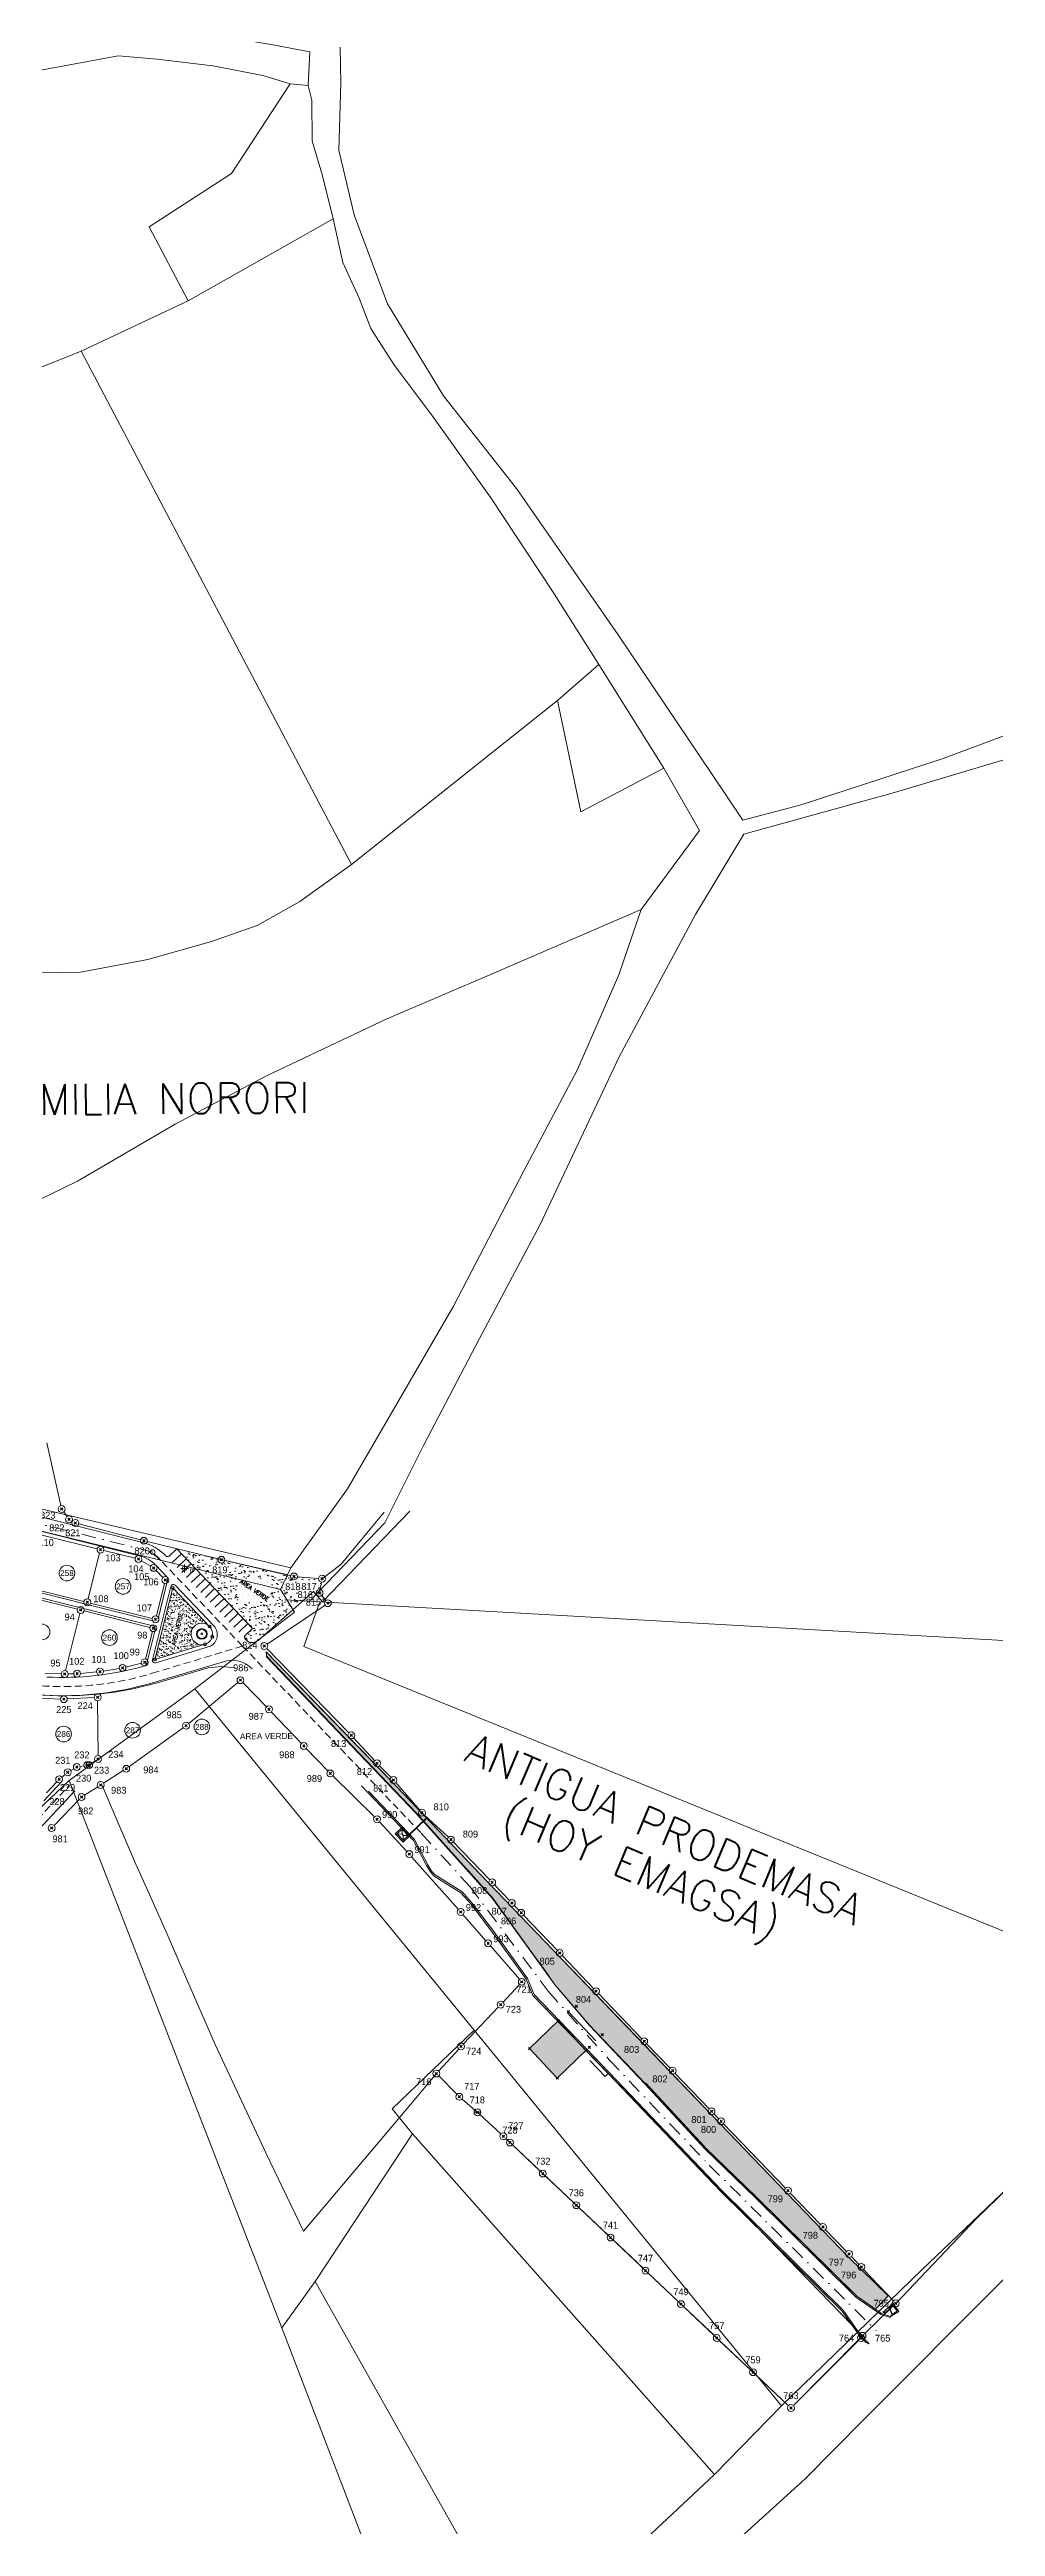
# Model space of a CAD drawing. Header units: millimetres. Extents: x 1956 to 636788, y 2654 to 1331964.
# Drawn here: x 626024 to 626437, y 1329918 to 1331000 of the extents above; entities that cross this region are included whole.
import ezdxf
from ezdxf.enums import TextEntityAlignment as Align

# ---------------------------------------------------------------- set-up
doc = ezdxf.new("R2010")
doc.units = ezdxf.units.MM
doc.header["$PDMODE"] = 35
doc.header["$PDSIZE"] = 0.5
doc.linetypes.add('DASHDOT2', pattern=[12.7, 6.35, -3.175, 0, -3.175])
doc.linetypes.add('HIDDEN2', pattern=[4.7625, 3.175, -1.5875])
for name, color, linetype in [('2', 7, 'Continuous'), ('3', 7, 'Continuous'), ('Circulo', 2, 'Continuous'), ('CVL_CUADCON_TIT', 1, 'Continuous'), ('Polígono', 2, 'Continuous'), ('textos_terrenos colindantes', 4, 'Continuous')]:
    doc.layers.add(name, color=color, linetype=linetype)
for name, color, linetype, lineweight in [('20. poligonos', 201, 'Continuous', 0), ('24. numeros lotes', 10, 'Continuous', 0), ('26. edificios', 220, 'Continuous', 0), ('30. postes de luz', 1, 'Continuous', 0), ('33. areas verdes', 72, 'Continuous', 0), ('36. centro calle', 253, 'DASHDOT2', 0), ('37. numeros calle', 111, 'Continuous', 0), ('38. polilinea lotes', 31, 'Continuous', 0), ('6. calles', 1, 'Continuous', 0), ('Cotas', 7, 'Continuous', 0), ('NIVEL DE TERRAZA', 8, 'HIDDEN2', 0), ('Point', 5, 'Continuous', 100)]:
    doc.layers.add(name, color=color, linetype=linetype, lineweight=lineweight)
doc.styles.add('ARIAL', font='arial.ttf', dxfattribs={"width": 0.8, "height": 0.039688})
doc.styles.add('ROMANS', font='ROMANS', dxfattribs={"height": 0.2})
doc.styles.get("Standard").update_dxf_attribs({"font": 'TCCM____.TTF'})
doc.styles.add('style1', font='romans.shx')

msp = doc.modelspace()

# ---------------------------------------------------------------- hatches: boundary and pattern name
at = {"lineweight": 0}
h = msp.add_hatch(color=7, dxfattribs=at)
h.dxf.hatch_style = 1
h.paths.add_polyline_path([(626258.352, 1330125.945), (626257.504, 1330126.852), (626246.149, 1330138.66), (626233.809, 1330126.772), (626245.85, 1330113.901)])
at = {"layer": '33. areas verdes', "lineweight": 0}
h = msp.add_hatch(dxfattribs=at)
h.set_pattern_fill('AR-SAND', color=1, scale=2.000003, angle=0.431669, style=0)
h.set_pattern_definition([(37.93167, (623185.346, 1328791.9748), (-0.1550166, 3.852594), [0, -3.040004, 0, -3.4000045, 0, -3.2500043]), (7.93167, (623185.346, 1328791.975), (3.496934, 5.670806), [0, -1.6400022, 0, -2.7400036, 0, -1.0500014]), (327.93167, (623182.886, 1328791.9563), (6.22803, 0.0582416), [0, -1.0000013, 0, -3.6000048, 0, -4.7000062]), (317.93167, (623182.886, 1328791.9563), (5.998866, 1.8006), [0, -0.5000007, 0, -2.360003, 0, -2.7000036])])
edge = h.paths.add_edge_path()
edge.add_line((626144.339, 1330322.928), (626142.028, 1330325.789))
edge.add_line((626142.028, 1330325.789), (626143.13, 1330331.961))
edge.add_line((626143.13, 1330331.961), (626130.821, 1330332.961))
edge.add_line((626130.821, 1330332.961), (626092.807, 1330341.799))
edge.add_arc((626091.833, 1330342.024), 1, 180.431669, 346.973492, ccw=False)
edge.add_arc((626091.833, 1330342.024), 1, 166.302253, 180.431669, ccw=False)
edge.add_line((626090.861, 1330342.261), (626079.6, 1330344.993))
edge.add_line((626079.6, 1330344.993), (626112.757, 1330310.286))
edge.add_line((626112.757, 1330310.286), (626109.503, 1330307.177))
edge.add_arc((626110.194, 1330306.454), 1, 133.691033, 223.691033)
edge.add_line((626109.471, 1330305.763), (626110.684, 1330304.494))
edge.add_arc((626112.518, 1330308.863), 4.739, 247.230118, 305.185006)
edge.add_line((626115.249, 1330304.99), (626138.629, 1330325.767))
edge.add_line((626138.629, 1330325.767), (626139.353, 1330326.411))
edge.add_line((626139.353, 1330326.411), (626143.348, 1330321.897))
edge.add_line((626143.348, 1330321.897), (626144.339, 1330322.928))
h.paths.add_polyline_path([(626106.504, 1330330.092), (626120.848, 1330320.319), (626122.369, 1330322.551), (626108.024, 1330332.323)], flags=16)
h = msp.add_hatch(dxfattribs=at)
h.set_pattern_fill('AR-SAND', color=1, scale=1.000001, angle=0.431669, style=0)
h.set_pattern_definition([(37.93167, (623185.346, 1328791.9748), (-0.0775083, 1.92629704), [0, -1.520002, 0, -1.70000225, 0, -1.62500215]), (7.93167, (623185.346, 1328791.9748), (1.7484668, 2.8354032), [0, -0.8200011, 0, -1.3700018, 0, -0.5250007]), (327.93167, (623184.116, 1328791.9656), (3.114015, 0.0291208), [0, -0.5000007, 0, -1.8000024, 0, -2.3500031]), (317.93167, (623184.116, 1328791.9656), (2.9994329, 0.9003), [0, -0.2500003, 0, -1.18000156, 0, -1.3500018])])
h.paths.add_polyline_path([(626093.994, 1330311.106), (626077.902, 1330327.951), (626070.114, 1330296.757), (626091.942, 1330303.326, -1.78670453)])
h.paths.add_polyline_path([(626076.782, 1330302.836), (626080.803, 1330319.721), (626083.43, 1330319.096), (626079.409, 1330302.211)], flags=24)
h = msp.add_hatch(dxfattribs=at)
h.set_pattern_fill('AR-SAND', color=1, scale=0.900001, angle=0.431669, style=0)
h.set_pattern_definition([(37.93167, (623185.346, 1328791.9748), (-0.0697575, 1.73366734), [0, -1.3680018, 0, -1.530002, 0, -1.46250193]), (7.93167, (623185.346, 1328791.9748), (1.5736201, 2.5518628), [0, -0.738001, 0, -1.23300163, 0, -0.4725006]), (327.93167, (623184.239, 1328791.9665), (2.80261347, 0.0262087), [0, -0.4500006, 0, -1.62000214, 0, -2.1150028]), (317.93167, (623184.239, 1328791.9665), (2.6994896, 0.81027), [0, -0.2250003, 0, -1.0620014, 0, -1.2150016])])
h.paths.add_polyline_path([(626384.909, 1330012.895), (626390.436, 1330018.761), (626373.16, 1330035.708), (626342.585, 1330067.466), (626313.772, 1330097.394), (626284.082, 1330128.233), (626244.043, 1330169.821), (626212.275, 1330202.822), (626175.894, 1330240.885), (626143.953, 1330273.948), (626118.695, 1330300.02), (626118.818, 1330298.085), (626133.247, 1330283.015), (626162.054, 1330252.929), (626180.462, 1330233.704), (626184.389, 1330229.603), (626204.958, 1330206.668), (626205.272, 1330206.318), (626207.058, 1330204.326), (626210.554, 1330200.429), (626216.047, 1330194.304), (626217.098, 1330193.131), (626217.764, 1330192.389), (626219.52, 1330189.948), (626235.109, 1330168.273), (626239.216, 1330162.563), (626242.141, 1330158.496), (626242.907, 1330157.431), (626243.269, 1330156.927), (626243.721, 1330156.3), (626244.267, 1330155.54), (626245.03, 1330154.479), (626249.687, 1330149.047), (626260.01, 1330137.006), (626274.887, 1330121.327), (626276.056, 1330120.095), (626279.748, 1330116.204), (626284.224, 1330111.487), (626284.552, 1330111.707), (626293.542, 1330101.977), (626302.501, 1330092.281), (626308.398, 1330085.9), (626310.81, 1330083.29), (626319.716, 1330074.686), (626326.118, 1330068.499), (626334.132, 1330060.726), (626343.912, 1330051.064), (626359.786, 1330035.381), (626372.138, 1330023.178), (626376.699, 1330018.672)])

# ---------------------------------------------------------------- linework, layer by layer
at = {"color": 1, "lineweight": 0}
for points, elevation in [([(626018.999, 1330281.314), (626028.534, 1330280.785), (626037.494, 1330280.93), (626045.07, 1330281.509), (626052.641, 1330282.448), (626060.586, 1330283.876), (626071.268, 1330286.557), (626093.348, 1330293.021), (626099.164, 1330293.694), (626105.142, 1330293.115)], 148.366), ([(626262.662, 1330130.163), (626250.766, 1330142.844)], 128.209)]:
    msp.add_lwpolyline(points, dxfattribs=dict(at, elevation=elevation))
msp.add_lwpolyline([(626393.777, 1330015.502), (626429.2, 1330052.734), (626523.085, 1330143.605)], dxfattribs=at)
at = {"color": 1, "lineweight": 0, "elevation": 128.269}
msp.add_lwpolyline([(626245.85, 1330113.901), (626258.352, 1330125.945), (626246.311, 1330138.816), (626233.809, 1330126.772)], close=True, dxfattribs=at)
at = {"layer": '2', "color": 1, "lineweight": 0}
for p, q in [((626137.072, 1330984.065), (626137.85, 1330998.806)), ((626137.072, 1330984.065), (626129.197, 1330984.837)), ((626156.018, 1330643.96), (626037.866, 1330868.034)), ((626264.086, 1330731.258), (626246.031, 1330715.522)), ((626292.492, 1330685.979), (626264.086, 1330731.258)), ((626246.031, 1330715.522), (626156.018, 1330643.96)), ((626124.942, 1330327.302), (625779.262, 1330411.618)), ((626129.525, 1330336.701), (626124.942, 1330327.302)), ((626124.942, 1330327.302), (626131.029, 1330317.382)), ((626131.029, 1330317.382), (626087.551, 1330283.886)), ((626448.587, 1330304.524), (626126.791, 1330322.768)), ((626087.551, 1330283.886), (626032.632, 1330243.798)), ((626209.594, 1330134.788), (626087.551, 1330283.886)), ((626032.632, 1330243.798), (626125.617, 1330004.758)), ((626209.594, 1330134.788), (626343.816, 1329970.677)), ((626140.12, 1330025.074), (626182.616, 1330089.579)), ((626314.569, 1329940.722), (626182.616, 1330089.579)), ((626125.617, 1330004.758), (626140.12, 1330025.074)), ((626140.12, 1330025.074), (626232.17, 1329861.526)), ((626379.885, 1329964.785), (626441.178, 1330026.216)), ((626125.617, 1330004.758), (626194.278, 1329825.99)), ((626314.569, 1329940.722), (626343.816, 1329970.677)), ((626354.198, 1329938.892), (626379.885, 1329964.785)), ((626259.129, 1329888.942), (626314.569, 1329940.722)), ((626322.921, 1329910.465), (626354.198, 1329938.892))]:
    msp.add_line(p, q, dxfattribs=at)
for points in [[(626137.85, 1330998.806), (626121.593, 1331001.877), (626085.015, 1331008.023), (626064.948, 1331011.353), (626029.889, 1331012.414), (625987.456, 1331006.876), (625940.446, 1330998.548), (625899.792, 1330994.279), (625848.468, 1330988.753), (625823.057, 1330983.447), (625793.063, 1330969.506), (625746.544, 1330944.402), (625706.892, 1330926.152), (625672.578, 1330911.708), (625629.62, 1330890.412), (625616.653, 1330881.278)], [(625706.616, 1330906.327), (625741.44, 1330923.058), (625814.386, 1330952.703), (626054.009, 1330997.133), (626071.029, 1330995.587), (626095.416, 1330992.76), (626117.26, 1330988.411), (626129.197, 1330984.837)], [(626151.062, 1331000.822), (626151.299, 1330985.063), (626150.506, 1330955.835), (626157.081, 1330927.613), (626171.775, 1330888.706), (626196.122, 1330848.516), (626228.091, 1330808.063), (626272.483, 1330744.21), (626313.576, 1330683.156), (626327.02, 1330663.314), (626352.433, 1330669.89), (626414.443, 1330690.145), (626467.816, 1330710.157)], [(626129.197, 1330984.837), (626103.496, 1330945.727), (626067.649, 1330922.389), (626084.636, 1330890.088)], [(626147.934, 1330925.846), (626143.381, 1330944.66), (626138.825, 1330959.916), (626138.59, 1330977.709), (626137.072, 1330984.065)], [(626264.086, 1330731.258), (626243.795, 1330763.308), (626216.908, 1330804.01), (626191.032, 1330840.135), (626174.795, 1330861.76), (626164.396, 1330878.04), (626159.329, 1330891.264), (626152.232, 1330906.777), (626147.934, 1330925.846)], [(626246.031, 1330715.522), (626256.142, 1330666.962), (626292.492, 1330685.979)], [(626446.849, 1330691.3), (626393.228, 1330675.355), (626327.408, 1330657.138), (626306.284, 1330622.089), (626272.936, 1330559.859), (626238.306, 1330486.449), (626211.832, 1330436.92), (626187.393, 1330390.183), (626170.589, 1330356.399), (626138.034, 1330322.636)], [(626282.519, 1330624.228), (626307.961, 1330658.763), (626292.492, 1330685.979)], [(626156.018, 1330643.96), (626133.39, 1330627.721), (626114.834, 1330617.324), (626094.757, 1330610.233), (626067.056, 1330602.389), (626037.579, 1330596.834), (626007.6, 1330596.364), (625996.166, 1330595.108)], [(626282.519, 1330624.228), (626217.45, 1330596.097), (626171.19, 1330576.331), (626118.574, 1330551.49), (626078.92, 1330530.444), (626036.212, 1330505.589), (625991.221, 1330483.788)], [(626129.525, 1330336.701), (626154.205, 1330371.237), (626200.528, 1330450.988), (626231.332, 1330510.17), (626254.752, 1330554.366), (626272.834, 1330595.773), (626282.519, 1330624.228)], [(626129.525, 1330336.701), (626017.261, 1330363.277), (625991.221, 1330483.788)], [(626032.632, 1330243.798), (625990.671, 1330204.201), (625967.013, 1330175.764), (625959.124, 1330163.319), (625946.152, 1330148.594), (625936.235, 1330140.219), (625914.372, 1330127.538), (625896.834, 1330119.681), (625877.519, 1330113.351), (625856.681, 1330108.548), (625838.895, 1330107.046), (625816.028, 1330105.041)], [(626343.816, 1329970.677), (626405.106, 1330030.074), (626458.258, 1330080.841), (626508.358, 1330128.562), (626523.363, 1330143.031)], [(626182.616, 1330089.579), (626173.735, 1330100.52), (626209.594, 1330134.788)]]:
    msp.add_lwpolyline(points, dxfattribs=at)
at = {"layer": '20. poligonos', "color": 1, "lineweight": 0}
for p, q in [((626128.132, 1330333.626), (626091.833, 1330342.024)), ((626143.348, 1330321.897), (626139.192, 1330326.593)), ((626169.211, 1330247.877), (626118.695, 1330300.02)), ((626169.211, 1330247.877), (626212.274, 1330202.819)), ((626212.274, 1330202.819), (626244.043, 1330169.821)), ((626244.043, 1330169.821), (626342.585, 1330067.466)), ((626227.873, 1330157.277), (626227.873, 1330157.277)), ((626342.585, 1330067.466), (626373.16, 1330035.708)), ((626373.16, 1330035.708), (626390.436, 1330018.761))]:
    msp.add_line(p, q, dxfattribs=at)
at = {"layer": '24. numeros lotes', "color": 1, "lineweight": 0}
for centre in [(626031.662, 1330334.436), (626056.177, 1330328.612), (626020.787, 1330308.71), (626050.237, 1330306.247), (626030.214, 1330264.148), (626060.327, 1330265.772), (626090.619, 1330267.248)]:
    msp.add_circle(centre, 3.422, dxfattribs=at)
at = {"layer": '26. edificios', "color": 1, "lineweight": 0}
for p, q in [((626388.536, 1330011.863), (626390.388, 1330013.727)), ((626388.641, 1330011.755), (626390.493, 1330013.619)), ((626391.271, 1330013.157), (626389.118, 1330010.998)), ((626391.054, 1330013.152), (626389.119, 1330011.212)), ((626390.362, 1330013.755), (626390.627, 1330014.012)), ((626390.362, 1330013.755), (626390.619, 1330013.489)), ((626390.619, 1330013.489), (626390.884, 1330013.746)), ((626390.627, 1330014.012), (626390.884, 1330013.746)), ((626390.652, 1330013.52), (626391.054, 1330013.152)), ((626392.429, 1330015.694), (626390.744, 1330013.891)), ((626390.759, 1330013.625), (626391.271, 1330013.157)), ((626392.381, 1330014.91), (626390.986, 1330013.418)), ((626392.189, 1330010.36), (626391.155, 1330013.041)), ((626392.374, 1330010.298), (626391.271, 1330013.157)), ((626394.408, 1330012.127), (626392.191, 1330010.772)), ((626394.408, 1330012.127), (626392.381, 1330014.91)), ((626395.131, 1330011.983), (626392.429, 1330015.694)), ((626388.249, 1330011.629), (626388.514, 1330011.886)), ((626388.249, 1330011.629), (626388.507, 1330011.363)), ((626388.507, 1330011.363), (626388.772, 1330011.62)), ((626388.514, 1330011.886), (626388.772, 1330011.62)), ((626388.639, 1330011.492), (626389.118, 1330010.998)), ((626388.747, 1330011.596), (626389.119, 1330011.212)), ((626392.189, 1330010.36), (626391.333, 1330009.837)), ((626392.244, 1330010.218), (626391.521, 1330009.776)), ((626395.131, 1330011.983), (626392.244, 1330010.218))]:
    msp.add_line(p, q, dxfattribs=at)
at = {"layer": '3', "color": 1, "lineweight": 0}
for p, q in [((626084.636, 1330890.088), (626147.934, 1330925.846)), ((626037.866, 1330868.034), (626084.636, 1330890.088)), ((625900.871, 1330813.562), (626037.866, 1330868.034))]:
    msp.add_line(p, q, dxfattribs=at)
msp.add_lwpolyline([(626142.036, 1330321.371), (626135.157, 1330302.317), (626518.11, 1330146.533)], dxfattribs=at)
at = {"layer": '30. postes de luz', "color": 1, "lineweight": 0}
for p, q in [((626083.028, 1330338.114), (626083.054, 1330334.637)), ((626081.453, 1330336.419), (626084.716, 1330336.444))]:
    msp.add_line(p, q, dxfattribs=at)
msp.add_circle((626083.041, 1330336.431), 1, dxfattribs=at)
at = {"layer": '33. areas verdes', "color": 1, "lineweight": 0}
msp.add_lwpolyline([(626384.909, 1330012.895), (626390.436, 1330018.761), (626373.16, 1330035.708), (626342.585, 1330067.466), (626313.772, 1330097.394), (626284.082, 1330128.233), (626244.043, 1330169.821), (626212.275, 1330202.822), (626175.894, 1330240.885), (626143.953, 1330273.948), (626118.695, 1330300.02), (626118.818, 1330298.085), (626133.247, 1330283.015), (626162.054, 1330252.929), (626180.462, 1330233.704), (626184.389, 1330229.603), (626204.958, 1330206.668), (626205.272, 1330206.318), (626207.058, 1330204.326), (626210.554, 1330200.429), (626216.047, 1330194.304), (626217.098, 1330193.131), (626217.764, 1330192.389), (626219.52, 1330189.948), (626235.109, 1330168.273), (626239.216, 1330162.563), (626242.141, 1330158.496), (626242.907, 1330157.431), (626243.269, 1330156.927), (626243.721, 1330156.3), (626244.267, 1330155.54), (626245.03, 1330154.479), (626249.687, 1330149.047), (626260.01, 1330137.006), (626274.887, 1330121.327), (626276.056, 1330120.095), (626279.748, 1330116.204), (626284.224, 1330111.487), (626284.552, 1330111.707), (626293.542, 1330101.977), (626302.501, 1330092.281), (626308.398, 1330085.9), (626310.81, 1330083.29), (626319.716, 1330074.686), (626326.118, 1330068.499), (626334.132, 1330060.726), (626343.912, 1330051.064), (626359.786, 1330035.381), (626372.138, 1330023.178), (626376.699, 1330018.672), (626384.909, 1330012.895)], dxfattribs=at)
at = {"layer": '36. centro calle', "color": 1, "lineweight": 0}
for p, q in [((626069.139, 1330343.639), (625946.845, 1330374.178)), ((626186.425, 1330220.868), (626207.785, 1330197.432)), ((626207.785, 1330197.432), (626241.961, 1330151.776)), ((626241.961, 1330151.776), (626268.551, 1330121.92)), ((626268.551, 1330121.92), (626312.26, 1330075.871)), ((626312.26, 1330075.871), (626385.277, 1330003.565))]:
    msp.add_line(p, q, dxfattribs=at)
msp.add_arc((626059.579, 1330327.19), 18.275, 43.691033, 75.97881, dxfattribs=at)
at = {"layer": '37. numeros calle', "color": 1, "lineweight": 0}
msp.add_circle((626069.139, 1330343.639), 1, dxfattribs=at)
at = {"layer": '38. polilinea lotes', "color": 1, "lineweight": 0}
for p, q in [((626070.114, 1330296.757), (626077.902, 1330327.951)), ((626077.902, 1330327.951), (626093.994, 1330311.106)), ((626091.942, 1330303.326), (626070.114, 1330296.757)), ((626175.075, 1330220.508), (626178.059, 1330220.471)), ((626178.13, 1330223.416), (626178.059, 1330220.471)), ((626178.059, 1330220.471), (626178.611, 1330219.868)), ((626178.539, 1330216.899), (626178.611, 1330219.868)), ((626181.58, 1330219.796), (626178.611, 1330219.868)), ((626181.166, 1330220.23), (626188.625, 1330227.339)), ((626181.166, 1330220.23), (626188.625, 1330227.339)), ((626181.304, 1330220.086), (626188.763, 1330227.195)), ((626181.304, 1330220.086), (626188.763, 1330227.195))]:
    msp.add_line(p, q, dxfattribs=at)
for points in [[(626178.13, 1330223.416), (626181.58, 1330219.796), (626178.539, 1330216.899), (626175.09, 1330220.518)], [(626178.11, 1330222.567), (626180.731, 1330219.817), (626178.56, 1330217.747), (626175.938, 1330220.498)]]:
    msp.add_lwpolyline(points, close=True, dxfattribs=at)
at = {"layer": '6. calles', "color": 1, "lineweight": 0}
for p, q in [((626063.279, 1330342.01), (625954.244, 1330369.237)), ((626064.733, 1330347.831), (625956.089, 1330374.962)), ((626181.453, 1330361.526), (626143.348, 1330321.897)), ((626151.522, 1330338.279, 117.943), (626170.307, 1330361.051, 117.943)), ((626069.146, 1330311.458), (625946.925, 1330341.974)), ((626069.63, 1330313.398), (625948.607, 1330343.616)), ((626075.205, 1330332.946), (626070.624, 1330337.742)), ((626076.346, 1330341.885), (626079.6, 1330344.993)), ((626077.695, 1330339.025), (626081.672, 1330342.824)), ((626112.757, 1330310.286), (626079.6, 1330344.993)), ((626079.768, 1330336.856), (626083.745, 1330340.655)), ((626081.84, 1330334.686), (626085.817, 1330338.486)), ((626143.13, 1330331.961, 117.943), (626151.522, 1330338.279, 117.943)), ((626071.449, 1330314.49), (626075.644, 1330331.29)), ((626095.974, 1330311.206), (626078.894, 1330329.084)), ((626083.912, 1330332.517), (626087.889, 1330336.316)), ((626085.985, 1330330.348), (626089.962, 1330334.147)), ((626088.057, 1330328.179), (626092.034, 1330331.978)), ((626090.129, 1330326.01), (626094.106, 1330329.809)), ((626092.202, 1330323.84), (626096.179, 1330327.64)), ((626143.348, 1330321.897), (626139.192, 1330326.593)), ((626094.274, 1330321.671), (626098.251, 1330325.47)), ((626096.346, 1330319.502), (626100.323, 1330323.301)), ((626098.419, 1330317.333), (626102.395, 1330321.132)), ((626100.491, 1330315.163), (626104.468, 1330318.963)), ((626102.563, 1330312.994), (626106.54, 1330316.793)), ((626066.592, 1330295.039), (626070.238, 1330309.639)), ((626104.635, 1330310.825), (626108.612, 1330314.624)), ((626106.708, 1330308.656), (626110.685, 1330312.455)), ((626110.684, 1330304.494), (626109.471, 1330305.763)), ((626109.503, 1330307.177), (626112.757, 1330310.286)), ((626070.097, 1330286.831), (626100.456, 1330295.871)), ((626184.28, 1330229.499), (626118.71, 1330297.981)), ((626184.389, 1330229.603), (626118.818, 1330298.085)), ((625998.58, 1330200.192), (626035.075, 1330239.378)), ((626021.553, 1330234.962), (626029.287, 1330243.266)), ((626160.371, 1330241.515), (626183.029, 1330217.706)), ((626163.445, 1330239.184), (626183.538, 1330218.07)), ((626217.647, 1330192.294), (626184.28, 1330229.499)), ((626217.764, 1330192.389), (626184.392, 1330229.599)), ((626183.029, 1330217.706), (626188.795, 1330206.724)), ((626183.538, 1330218.07), (626189.344, 1330207.012)), ((626189.344, 1330207.012), (626190.953, 1330204.295)), ((626188.811, 1330206.696), (626190.453, 1330203.923)), ((626190.453, 1330203.923), (626192.112, 1330202.124)), ((626190.953, 1330204.295), (626192.511, 1330202.605)), ((626192.112, 1330202.124), (626203.755, 1330194.855)), ((626192.511, 1330202.605), (626204.158, 1330195.334)), ((626203.755, 1330194.855), (626208.126, 1330189.964)), ((626204.158, 1330195.334), (626208.604, 1330190.359)), ((626208.126, 1330189.964), (626217.598, 1330177.494)), ((626208.604, 1330190.359), (626218.097, 1330177.863)), ((626244.908, 1330154.392), (626217.647, 1330192.294)), ((626245.03, 1330154.479), (626217.764, 1330192.389)), ((626217.598, 1330177.494), (626232.268, 1330157.019)), ((626218.097, 1330177.863), (626232.812, 1330157.324)), ((626232.268, 1330157.019), (626235.263, 1330149.978)), ((626232.812, 1330157.324), (626235.789, 1330150.326)), ((626244.908, 1330154.392), (626259.901, 1330136.902)), ((626245.022, 1330154.489), (626260.015, 1330137)), ((626261.367, 1330122.835), (626235.263, 1330149.978)), ((626261.814, 1330123.265), (626235.789, 1330150.326)), ((626284.098, 1330111.403), (626259.901, 1330136.902)), ((626284.224, 1330111.487), (626260.01, 1330137.006)), ((626260.06, 1330121.538), (626266.852, 1330114.615)), ((626268.12, 1330115.896), (626261.367, 1330122.835)), ((626261.814, 1330123.265), (626268.608, 1330116.27)), ((626266.852, 1330114.615), (626268.12, 1330115.896)), ((626317.298, 1330064.312), (626268.159, 1330115.843)), ((626317.747, 1330064.74), (626268.608, 1330116.27)), ((626284.552, 1330111.707), (626284.098, 1330111.403)), ((626284.098, 1330111.403), (626310.413, 1330082.923)), ((626284.552, 1330111.707), (626310.81, 1330083.29)), ((626310.413, 1330082.923), (626332.372, 1330061.706)), ((626310.789, 1330083.311), (626332.747, 1330062.094)), ((626317.312, 1330064.298), (626370.289, 1330012.11)), ((626317.747, 1330064.74), (626370.764, 1330012.513)), ((626332.372, 1330061.706), (626376.352, 1330018.257)), ((626332.752, 1330062.09), (626376.699, 1330018.672)), ((626370.289, 1330012.11), (626378.447, 1330000.534)), ((626370.764, 1330012.513), (626378.916, 1330000.946)), ((626376.352, 1330018.257), (626387.233, 1330010.599)), ((626376.699, 1330018.672), (626387.477, 1330011.087)), ((626387.233, 1330010.599), (626391.354, 1330009.263)), ((626387.477, 1330011.087), (626391.521, 1330009.776)), ((626391.521, 1330009.776), (626391.354, 1330009.263)), ((626378.447, 1330000.534), (626380.574, 1329998.586)), ((626378.916, 1330000.946), (626380.993, 1329999.043))]:
    msp.add_line(p, q, dxfattribs=at)
msp.add_lwpolyline([(626077.031, 1330328.591), (626069.045, 1330296.605, 0.5818323), (626070.429, 1330295.285), (626094.316, 1330302.474)], format="xyb", dxfattribs=at)
at = {"layer": '6. calles', "color": 1, "lineweight": 0, "elevation": 156}
msp.add_lwpolyline([(626115.249, 1330304.99), (626139.353, 1330326.411)], dxfattribs=at)
at = {"layer": '6. calles', "color": 1, "lineweight": 0}
msp.add_lwpolyline([(626380.993, 1329999.043), (626382.187, 1329997.894)], dxfattribs=at)
for radius in [2.32, 2, 0.4]:
    msp.add_circle((626090.581, 1330307.846), radius, dxfattribs=at)
for centre, radius, start, end in [((626059.579, 1330327.19), 21.275, 43.801436, 75.97881), ((626059.579, 1330327.19), 15.275, 43.691033, 75.97881), ((626075.655, 1330342.608), 1, 223.801436, 313.691033), ((626073.922, 1330331.72), 1.774, 345.980852, 43.691033), ((626078.099, 1330328.325), 1.1, 43.691033, 165.980852), ((626068.783, 1330310.002), 1.5, 345.980852, 75.980852), ((626090.581, 1330307.846), 4.72, 43.691033, 286.749884), ((626090.581, 1330307.846), 4.72, 286.749884, 43.691033), ((626091.668, 1330307.5), 5.681, 297.788301, 40.716701), ((626091.668, 1330307.5), 5.681, 297.788301, 40.716701), ((626091.668, 1330307.5), 5.681, 297.788301, 40.716701), ((626110.194, 1330306.454), 1, 133.691033, 223.691033), ((626112.518, 1330308.863, -156), 4.739, 247.230118, 305.185006), ((626029.704, 1330420.382), 131.526, 267.03057, 285.737011), ((626064.905, 1330295.46), 1.739, 285.737011, 345.980852), ((626103.88, 1330284.37), 12, 43.58014, 106.581837), ((626029.704, 1330420.382), 139.526, 266.565956, 286.827977), ((626383.125, 1330002.306), 4.511, 235.563844, 258.002361)]:
    msp.add_arc(centre, radius, start, end, dxfattribs=at)
at = {"layer": 'Circulo', "color": 1, "lineweight": 0}
for centre in [(626077.902, 1330327.951), (626093.994, 1330311.106), (626095.145, 1330306.642), (626070.114, 1330296.757), (626091.942, 1330303.326)]:
    msp.add_circle(centre, 0.625, dxfattribs=at)
at = {"layer": 'Cotas', "color": 1, "lineweight": 0, "ltscale": 20}
msp.add_lwpolyline([(626193.059, 1330115.876), (626184.024, 1330105.151), (626167.716, 1330085.791), (626135.083, 1330047.052), (626118.648, 1330080.927), (626111.204, 1330096.767), (626103.794, 1330112.624), (626096.426, 1330128.501), (626089.442, 1330144.567), (626082.458, 1330160.632), (626075.425, 1330176.673), (626068.328, 1330192.684), (626061.165, 1330208.661), (626046.997, 1330241.673)], dxfattribs=at)
at = {"layer": 'CVL_CUADCON_TIT', "color": 1, "lineweight": 0, "ltscale": 0.5}
msp.add_line((626258.325, 1330125.919, 128.269), (626379.247, 1330001.333), dxfattribs=at)
at = {"layer": 'NIVEL DE TERRAZA', "color": 1, "lineweight": 0}
for p, q in [((626108.361, 1330302.583), (626069.139, 1330343.639)), ((626068.939, 1330290.66), (626108.361, 1330302.583)), ((626068.939, 1330290.66), (626108.361, 1330302.583)), ((626108.361, 1330302.583), (626186.425, 1330220.868)), ((625996.097, 1330202.495), (626032.803, 1330241.906))]:
    msp.add_line(p, q, dxfattribs=at)
msp.add_arc((626029.704, 1330420.382), 135.526, 256.169644, 286.827977, dxfattribs=at)
at = {"layer": 'Point', "color": 1, "lineweight": 0}
for p in [(626250.766, 1330142.844, 129.259), (626254.233, 1330145.223, 128.992), (626246.311, 1330138.816, 128.951), (626265.531, 1330132.896, 128.176), (626233.778, 1330126.734, 128.54), (626258.472, 1330125.919, 128.269), (626259.86, 1330127.356, 128.209), (626245.867, 1330113.844, 127.95)]:
    msp.add_point(p, dxfattribs=at)
at = {"layer": 'Polígono', "color": 1, "lineweight": 0}
for points in [[(626029.056, 1330363.879), (626022.874, 1330391.273)], [(626031.725, 1330359.125), (626030.255, 1330361.193)], [(626019.14, 1330351.485), (626044.86, 1330345.062)], [(626034.067, 1330357.052), (626033.893, 1330357.152)], [(626063.82, 1330348.911), (626036.818, 1330355.925)], [(626097.712, 1330340.598), (626066.729, 1330348.178)], [(626040.932, 1330323.139), (626045.952, 1330343.244)], [(626045.952, 1330343.244), (626040.932, 1330323.139)], [(626047.771, 1330344.336), (626061.459, 1330340.917)], [(626064.211, 1330339.8), (626068.247, 1330337.453)], [(626129.359, 1330333.297), (626100.631, 1330339.906)], [(626039.113, 1330322.047), (626013.393, 1330328.47)], [(626070.58, 1330335.615), (626073.597, 1330332.457)], [(626074.27, 1330329.917), (626070.721, 1330315.702)], [(626141.635, 1330332.083), (626132.316, 1330332.84)], [(626142.291, 1330327.266), (626142.866, 1330330.484)], [(626015.15, 1330323.909), (626036.205, 1330318.651)], [(626037.297, 1330316.833), (626031.05, 1330291.811)], [(626031.05, 1330291.811), (626037.297, 1330316.833)], [(626039.116, 1330317.925), (626067.933, 1330310.729)], [(626068.902, 1330314.61), (626042.024, 1330321.321)], [(626119.139, 1330303.442), (626144.414, 1330320.455)], [(626144.716, 1330322.46), (626142.97, 1330324.622)], [(626069.025, 1330308.911), (626066.021, 1330296.881)], [(626064.201, 1330295.067), (626057.405, 1330293.391)], [(626154.821, 1330264.614), (626118.94, 1330301.528)], [(626029.187, 1330290.403), (626022.191, 1330290.622)], [(626034.623, 1330290.47), (626032.186, 1330290.4)], [(626044.59, 1330291.258), (626037.617, 1330290.645)], [(626054.469, 1330292.786), (626047.564, 1330291.636)], [(626084.845, 1330268.728), (626106.332, 1330286.703)], [(626108.532, 1330286.593), (626118.872, 1330276.034)], [(626028.807, 1330279.429), (626017.543, 1330279.952)], [(626043.546, 1330280.11), (626031.803, 1330279.445)], [(626045.236, 1330254.727), (626045.055, 1330278.695)], [(626120.955, 1330273.874), (626134.116, 1330260.014)], [(626058.771, 1330249.838), (626082.477, 1330266.889)], [(626166.14, 1330252.453), (626156.886, 1330262.438)], [(626037.451, 1330250), (626039.02, 1330250.283)], [(626041.996, 1330250.561), (626039.894, 1330250.545)], [(626042.627, 1330251.411), (626044.015, 1330252.373)], [(626136.189, 1330257.846), (626145.667, 1330248.004)], [(626173.265, 1330245.147), (626168.211, 1330250.283)], [(626022.748, 1330238.443), (626027.235, 1330243.26)], [(626029.412, 1330245.314), (626030.835, 1330246.492)], [(626033.291, 1330248.195), (626034.674, 1330248.987)], [(626039.305, 1330237.412), (626045.087, 1330241.06)], [(626047.622, 1330242.664), (626056.287, 1330248.159)], [(626147.78, 1330245.875), (626166.086, 1330227.953)], [(626185.765, 1330230.898), (626175.3, 1330242.946)], [(626026.012, 1330224.15), (626036.995, 1330235.532)], [(626198.307, 1330219.089), (626187.851, 1330228.748)], [(626168.176, 1330225.803), (626180.211, 1330212.784)], [(626182.226, 1330210.562), (626202.683, 1330187.542)], [(626216.401, 1330200.437), (626200.45, 1330216.991)], [(626225.009, 1330191.42), (626218.477, 1330198.271)], [(626204.67, 1330185.294), (626214.692, 1330173.882)], [(626229.092, 1330187.15), (626227.081, 1330189.251)], [(626245.943, 1330169.563), (626231.168, 1330184.983)], [(626216.668, 1330171.625), (626229.39, 1330157.05)], [(626261.813, 1330152.921), (626248.016, 1330167.394)], [(626229.357, 1330154.82), (626222.178, 1330147.073)], [(626229.357, 1330154.82), (626222.178, 1330147.073)], [(626234.676, 1330151.359), (626232.856, 1330155.639)], [(626220.126, 1330144.885), (626204.846, 1330128.777)], [(626220.126, 1330144.885), (626204.846, 1330128.777)], [(626282.826, 1330131.059), (626263.887, 1330150.754)], [(626202.804, 1330126.58), (626194.069, 1330116.985)], [(626202.804, 1330126.58), (626194.069, 1330116.985)], [(626295.218, 1330118.186), (626284.906, 1330128.897)], [(626194.114, 1330114.81), (626202.075, 1330106.776)], [(626194.114, 1330114.81), (626202.075, 1330106.776)], [(626312.254, 1330100.441), (626297.297, 1330116.023)], [(626204.27, 1330104.734), (626209.875, 1330099.934)], [(626204.27, 1330104.734), (626209.875, 1330099.934)], [(626212.515, 1330098.958), (626209.515, 1330098.958)], [(626212.116, 1330097.939), (626209.914, 1330099.977)], [(626212.116, 1330097.939), (626221.257, 1330089.478)], [(626316.434, 1330096.123), (626314.338, 1330098.283)], [(626345.61, 1330065.823), (626318.519, 1330093.966)], [(626223.448, 1330087.429), (626224.135, 1330086.779)], [(626223.448, 1330087.429), (626346.87, 1329970.815)], [(626226.316, 1330084.719), (626238.481, 1330073.225)], [(626240.662, 1330071.165), (626253.112, 1330059.402)], [(626255.292, 1330057.341), (626268.057, 1330045.281)], [(626360.909, 1330049.897), (626347.69, 1330063.66)], [(626372.279, 1330038.161), (626362.992, 1330047.738)], [(626270.238, 1330043.221), (626283.337, 1330030.844)], [(626377.659, 1330032.519), (626374.357, 1330035.996)], [(626285.518, 1330028.783), (626298.846, 1330016.191)], [(626392.745, 1330016.591), (626379.723, 1330030.342)], [(626301.026, 1330014.13), (626314.502, 1330001.398)], [(626380.321, 1330002.38), (626392.703, 1330014.455)], [(626377.513, 1330001.39), (626379.553, 1329999.52)], [(626316.683, 1329999.338), (626330.31, 1329986.462)], [(626349.017, 1329970.85), (626378.191, 1330000.268)], [(626349.023, 1329970.845), (626377.557, 1329999.317)], [(626332.491, 1329984.402), (626346.87, 1329970.815)]]:
    msp.add_lwpolyline(points, dxfattribs=at)
for centre in [(626029.386, 1330362.416), (626032.594, 1330357.902), (626035.366, 1330356.302), (626065.272, 1330348.534), (626046.316, 1330344.699), (626046.316, 1330344.699), (626062.915, 1330340.554), (626069.544, 1330336.699), (626099.169, 1330340.242), (626074.634, 1330331.372), (626130.821, 1330332.961), (626142.028, 1330325.789), (626143.13, 1330331.961), (626037.661, 1330318.288), (626037.661, 1330318.288), (626040.569, 1330321.684), (626040.569, 1330321.684), (626070.358, 1330314.247), (626145.659, 1330321.293), (626069.389, 1330310.366), (626055.949, 1330293.032), (626065.658, 1330295.426), (626117.895, 1330302.604), (626030.687, 1330290.356), (626030.687, 1330290.356), (626036.123, 1330290.514), (626046.085, 1330291.389), (626107.483, 1330287.665), (626030.306, 1330279.36), (626045.044, 1330280.195), (626119.922, 1330274.962), (626083.695, 1330267.765), (626155.867, 1330263.538), (626035.975, 1330249.733), (626040.496, 1330250.549), (626041.394, 1330250.556), (626045.247, 1330253.227), (626057.554, 1330248.962), (626135.149, 1330258.926), (626167.159, 1330251.353), (626028.257, 1330244.358), (626031.99, 1330247.449), (626046.355, 1330241.86), (626146.708, 1330246.924), (626174.317, 1330244.078), (626038.037, 1330236.611), (626186.749, 1330229.766), (626024.971, 1330223.071), (626167.158, 1330226.904), (626199.409, 1330218.071), (626181.23, 1330211.683), (626217.442, 1330199.357), (626203.68, 1330186.421), (626226.044, 1330190.334), (626230.13, 1330186.066), (626215.682, 1330172.755), (626246.981, 1330168.48), (626230.377, 1330155.92), (626230.377, 1330155.92), (626262.848, 1330151.835), (626221.159, 1330145.973), (626221.159, 1330145.973), (626283.866, 1330129.978), (626203.814, 1330127.689), (626203.814, 1330127.689), (626193.059, 1330115.876), (626193.059, 1330115.876), (626296.259, 1330117.105), (626203.131, 1330105.71), (626203.131, 1330105.71), (626211.015, 1330098.958), (626211.015, 1330098.958), (626211.015, 1330098.958), (626211.015, 1330098.958), (626313.293, 1330099.359), (626222.358, 1330088.459), (626222.358, 1330088.459), (626317.479, 1330095.047), (626225.226, 1330085.749), (626225.226, 1330085.749), (626239.572, 1330072.195), (626239.572, 1330072.195), (626346.651, 1330064.742), (626254.202, 1330058.372), (626254.202, 1330058.372), (626269.147, 1330044.251), (626269.147, 1330044.251), (626361.948, 1330048.815), (626373.324, 1330037.084), (626284.428, 1330029.813), (626284.428, 1330029.813), (626378.692, 1330031.431), (626299.936, 1330015.16), (626299.936, 1330015.16), (626393.777, 1330015.502), (626315.592, 1330000.368), (626315.592, 1330000.368), (626378.619, 1330000.377), (626379.247, 1330001.333), (626331.4, 1329985.432), (626331.4, 1329985.432), (626347.961, 1329969.785), (626347.961, 1329969.785)]:
    msp.add_circle(centre, 1.5, dxfattribs=at)
for p in [(626029.386, 1330362.416), (626032.594, 1330357.902), (626035.366, 1330356.302), (626065.272, 1330348.534), (626046.316, 1330344.699), (626046.316, 1330344.699), (626062.915, 1330340.554), (626069.544, 1330336.699), (626099.169, 1330340.242), (626074.634, 1330331.372), (626130.821, 1330332.961), (626142.028, 1330325.789), (626143.13, 1330331.961), (626037.661, 1330318.288), (626037.661, 1330318.288), (626040.569, 1330321.684), (626040.569, 1330321.684), (626145.659, 1330321.293), (626069.389, 1330310.366), (626070.358, 1330314.247), (626055.949, 1330293.032), (626065.658, 1330295.426), (626117.895, 1330302.604), (626030.687, 1330290.356), (626030.687, 1330290.356), (626036.123, 1330290.514), (626046.085, 1330291.389), (626107.483, 1330287.665), (626030.306, 1330279.36), (626045.044, 1330280.195), (626119.922, 1330274.962), (626083.695, 1330267.765), (626155.867, 1330263.538), (626035.975, 1330249.733), (626040.496, 1330250.549), (626041.394, 1330250.556), (626045.247, 1330253.227), (626135.149, 1330258.926), (626167.159, 1330251.353), (626028.257, 1330244.358), (626031.99, 1330247.449), (626046.355, 1330241.86), (626057.554, 1330248.962), (626146.708, 1330246.924), (626174.317, 1330244.078), (626038.037, 1330236.611), (626186.749, 1330229.766), (626024.971, 1330223.071), (626167.158, 1330226.904), (626199.409, 1330218.071), (626181.23, 1330211.683), (626217.442, 1330199.357), (626203.68, 1330186.421), (626226.044, 1330190.334), (626230.13, 1330186.066), (626215.682, 1330172.755), (626246.981, 1330168.48), (626230.377, 1330155.92), (626230.377, 1330155.92), (626221.159, 1330145.973), (626221.159, 1330145.973), (626262.848, 1330151.835), (626203.814, 1330127.689), (626203.814, 1330127.689), (626283.866, 1330129.978), (626193.059, 1330115.876), (626193.059, 1330115.876), (626296.259, 1330117.105), (626203.131, 1330105.71), (626203.131, 1330105.71), (626211.015, 1330098.958), (626211.015, 1330098.958), (626211.015, 1330098.958), (626211.015, 1330098.958), (626313.293, 1330099.359), (626222.358, 1330088.459), (626222.358, 1330088.459), (626317.479, 1330095.047), (626225.226, 1330085.749), (626225.226, 1330085.749), (626239.572, 1330072.195), (626239.572, 1330072.195), (626254.202, 1330058.372), (626254.202, 1330058.372), (626346.651, 1330064.742), (626269.147, 1330044.251), (626269.147, 1330044.251), (626361.948, 1330048.815), (626373.324, 1330037.084), (626284.428, 1330029.813), (626284.428, 1330029.813), (626378.692, 1330031.431), (626299.936, 1330015.16), (626299.936, 1330015.16), (626393.777, 1330015.502), (626379.247, 1330001.333), (626315.592, 1330000.368), (626315.592, 1330000.368), (626378.447, 1330000.534), (626378.619, 1330000.377), (626331.4, 1329985.432), (626331.4, 1329985.432), (626347.961, 1329969.785), (626347.961, 1329969.785)]:
    msp.add_point(p, dxfattribs=at)

# ---------------------------------------------------------------- texts
at = {"color": 1, "lineweight": 0, "style": 'ROMANS'}
msp.add_text('AREA VERDE', height=1.8, rotation=325.734771, dxfattribs=at).set_placement((626107.058, 1330330.259))
at = {"color": 1, "lineweight": 0, "insert": (626077.324, 1330303.17), "char_height": 1.8, "width": 23.22404, "attachment_point": 1, "rotation": 76.605355, "style": 'ROMANS'}
msp.add_mtext('AREA VERDE', dxfattribs=at)
at = {"layer": '24. numeros lotes', "color": 1, "lineweight": 0, "style": 'ARIAL'}
for s, p in [('258', (626031.662, 1330334.436)), ('257', (626056.177, 1330328.612)), ('260', (626050.237, 1330306.247)), ('286', (626030.214, 1330264.148)), ('287', (626060.327, 1330265.772)), ('288', (626090.619, 1330267.248))]:
    msp.add_text(s, height=2.5712, rotation=0.431669, dxfattribs=at).set_placement(p, align=Align.MIDDLE_CENTER)
msp.add_text('AREA VERDE', height=2.5712, rotation=0.431669, dxfattribs=at).set_placement((626107.25, 1330261.851))
msp.add_text('AREA VERDE', height=2.5712, rotation=0.431669, dxfattribs=at).set_placement((626107.25, 1330261.851))
at = {"layer": '30. postes de luz', "color": 1, "lineweight": 0, "insert": (626087.398, 1330334.378), "char_height": 1.8, "attachment_point": 9, "rotation": 0.431669}
msp.add_mtext('pl', dxfattribs=at)
at = {"layer": 'Polígono', "color": 1, "lineweight": 0}
for s, p in [('823', (626026.646, 1330361.193)), ('822', (626030.575, 1330355.683)), ('105', (626067.687, 1330334.343)), ('817', (626140.753, 1330330.13)), ('94', (626035.089, 1330316.744)), ('98', (626066.817, 1330308.822)), ('224', (626042.975, 1330278.023)), ('813', (626153.691, 1330261.473)), ('812', (626164.99, 1330249.281)), ('811', (626172.114, 1330242.041)), ('810', (626198.544, 1330233.81)), ('809', (626211.301, 1330221.964)), ('808', (626215.276, 1330197.281)), ('807', (626223.875, 1330188.262)), ('806', (626227.963, 1330183.991)), ('805', (626244.812, 1330166.407)), ('804', (626260.681, 1330149.76)), ('803', (626281.704, 1330127.898)), ('716', (626190.884, 1330113.81)), ('802', (626294.096, 1330115.026)), ('801', (626311.134, 1330097.275)), ('800', (626315.322, 1330092.962)), ('799', (626344.488, 1330062.663)), ('798', (626359.789, 1330046.732)), ('797', (626371.159, 1330035.007)), ('796', (626376.515, 1330029.367)), ('765', (626391.391, 1330001.785))]:
    msp.add_text(s, height=3, dxfattribs=at).set_placement(p, align=Align.TOP_RIGHT)
for s, p in [('110', (626019.229, 1330349.276)), ('103', (626048.437, 1330342.578))]:
    msp.add_text(s, height=3, dxfattribs=at).set_placement(p, align=Align.TOP_LEFT)
for s, p in [('821', (626034.228, 1330353.526)), ('104', (626061.786, 1330337.774)), ('820', (626064.538, 1330345.625)), ('819', (626098.476, 1330337.323)), ('818', (626130.362, 1330329.996)), ('225', (626030.321, 1330276.36)), ('721', (626231.321, 1330154.172))]:
    msp.add_text(s, height=3, dxfattribs=at).set_placement(p, align=Align.TOP_CENTER)
for s, p in [('106', (626071.734, 1330330.604)), ('816', (626139.122, 1330325.043)), ('815', (626142.692, 1330321.74)), ('814', (626114.911, 1330302.914)), ('234', (626056.377, 1330255.288)), ('981', (626032.011, 1330218.354)), ('795', (626390.777, 1330015.562)), ('764', (626375.619, 1330000.313))]:
    msp.add_text(s, height=3, dxfattribs=at).set_placement(p, align=Align.MIDDLE_RIGHT)
for s, p in [('108', (626043.141, 1330323.228)), ('987', (626111.04, 1330271.87)), ('988', (626124.394, 1330255.096)), ('989', (626136.423, 1330244.714)), ('990', (626169.309, 1330228.995)), ('991', (626183.453, 1330213.698)), ('992', (626205.928, 1330188.407)), ('993', (626217.939, 1330174.731)), ('723', (626223.347, 1330143.921)), ('724', (626206.011, 1330125.647))]:
    msp.add_text(s, height=3, dxfattribs=at).set_placement(p, align=Align.MIDDLE_LEFT)
for s, p in [('107', (626068.813, 1330316.819)), ('95', (626028.877, 1330292.749)), ('99', (626063.54, 1330297.551)), ('985', (626081.855, 1330270.135)), ('229', (626035.291, 1330238.347)), ('230', (626042.328, 1330242.46)), ('983', (626057.641, 1330237.184)), ('984', (626071.711, 1330246.078)), ('228', (626030.653, 1330232.248)), ('982', (626043.226, 1330228.152))]:
    msp.add_text(s, height=3, dxfattribs=at).set_placement(p, align=Align.BOTTOM_RIGHT)
for s, p in [('102', (626035.948, 1330293.509)), ('101', (626045.707, 1330294.365)), ('100', (626055.343, 1330295.97)), ('986', (626107.632, 1330290.661)), ('231', (626029.86, 1330250.269)), ('232', (626038.17, 1330252.623)), ('233', (626046.781, 1330245.954)), ('718', (626210.93, 1330101.957)), ('728', (626225.213, 1330088.749)), ('732', (626239.559, 1330075.195)), ('736', (626254.189, 1330061.372)), ('741', (626269.134, 1330047.251)), ('747', (626284.414, 1330032.813)), ('749', (626299.923, 1330018.16)), ('757', (626315.579, 1330003.368)), ('759', (626331.387, 1329988.432)), ('763', (626347.92, 1329972.785))]:
    msp.add_text(s, height=3, dxfattribs=at).set_placement(p, align=Align.BOTTOM_CENTER)
for s, p in [('717', (626205.174, 1330107.907)), ('727', (626224.407, 1330090.65))]:
    msp.add_text(s, height=3, dxfattribs=at).set_placement(p, align=Align.BOTTOM_LEFT)
at = {"layer": 'textos_terrenos colindantes', "color": 7, "lineweight": 9, "style": 'style1'}
for s, rotation, p in [('FAMILIA NORORI', 0.431669, (625998.803, 1330534.4)), ('ANTIGUA PRODEMASA', 337.126349, (626204.552, 1330252.587)), ('(HOY EMAGSA)', 337.126349, (626220.598, 1330223.901))]:
    msp.add_text(s, height=13.33221, rotation=rotation, dxfattribs=at).set_placement(p)

doc.saveas('drawing.dxf')
